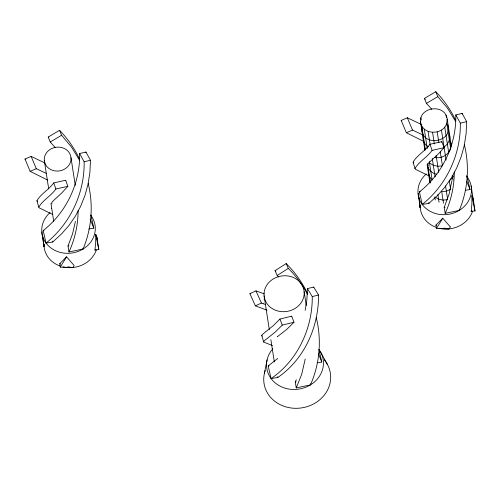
<?xml version="1.0" encoding="UTF-8"?>
<svg xmlns="http://www.w3.org/2000/svg" width="500" height="500" viewBox="0 0 500 500"><rect width="100%" height="100%" fill="white"/><g stroke="black" fill="none" stroke-linecap="round" stroke-linejoin="round"><path stroke-width="0.75" d="M78.112 210.538C78.1 224.794 74.95 239.031 68.969 251.962L83.062 249.019C91.756 228.456 93.519 205.094 88.188 183.425M454.306 171.919C454.3 186.169 451.144 200.406 445.163 213.344L459.256 210.4C467.95 189.838 469.712 166.469 464.381 144.8M424.894 150.3L420.487 121.838C419.363 106.444 445.387 103.588 447.188 119.094L451.356 146.019M422.019 128.219C420.525 147.231 453.744 142.875 447.719 124.894M423.325 136.681C422.625 140.588 424.825 144.85 428.175 146.862M424.637 145.144L424.412 147.225L425.194 149.881M428.569 170.531L428.344 172.606L429.513 176.6L432.15 179.944L429.294 161.481M429.875 178.994L429.656 181.069L430.238 183.069M434.25 157.338C440.869 159.106 448.431 155.15 450.675 148.637L446.744 123.25L447.188 119.094M450.675 148.637L451.119 144.481L450.337 141.819M95.738 234.288L98.806 249.544L94.969 250.081L95.7 242.419L95.738 234.288L96.981 237.675M471.931 195.669L475 210.925L471.163 211.456L471.894 203.794L471.931 195.669L473.175 199.05M451.925 180.681L449.081 194.144L444.206 207.387L445.163 213.344M305.219 359.031L301.712 374.256L296.238 387.931L310.438 384.881C319.8 363.919 321.8 339.819 316.25 317.556M75.412 221.431L72.6 233.762L68.012 246.006L68.969 251.962M264.387 373.444L267.087 359.825M305.163 310.363L306.881 299.731L307.431 288.612L313.694 287.056L318.525 295.019C318.812 326.15 304.975 358.038 279.319 376.375M296.331 379.712L295.281 381.969L296.238 387.931M418.237 193.419L420.231 207.831A31.006 30.906 -24.5 0 1 420.087 205.194M420.487 121.838C422.081 135.238 443.1 135.638 446.744 123.25M453.606 175.931L452.606 177.844L449.294 180.869L450.6 189.331L446.369 191.194L441.731 191.669L443.519 203.206M73.8 265.144L66.562 256.825L60.263 267.131L72.869 267.531L74.175 265.606M450.188 226.737L442.756 218.2L436.456 228.512L449.062 228.906L450.369 226.988M42.263 231.675L41.863 232.894L43.956 246.194M66.562 256.825L59.75 263.681L60.263 267.131M442.756 218.2L435.944 225.062L436.456 228.512M51.925 203.919L51.65 202.906L52.531 201.494L61.725 193.006L67.862 186.331L65.669 180.256L53.706 182.913C49.044 189.644 40.756 193.869 36.931 200.725L38.763 207.162L39.375 207.969L52.888 214.544M67.862 186.331L55.894 188.988C51.137 195.856 42.7 200.188 38.763 207.162M65.669 180.256L65.306 180.681M428.212 165.406L427.844 164.288L428.731 162.869L437.919 154.381L444.056 147.706L441.863 141.631L429.9 144.294C425.244 151.025 416.938 155.244 413.125 162.1L414.956 168.538L415.569 169.35L429.419 176.1M444.056 147.706L432.094 150.369C427.331 157.238 418.894 161.562 414.956 168.538M441.863 141.631L441.381 142.206M277.863 336.312L286.731 329.406L294.012 322.244L291.694 316.175L279.925 319.037L273.225 325.7L265.837 331.631M294.012 322.244L282.244 325.106L275.338 331.969L267.787 338.025M291.694 316.175L291.181 316.737M43.225 230.55C66.444 212.256 80.275 183.1 79.619 153.537L85.938 152.025L90.463 160.263L89.894 172.537L88.012 184.338L84.981 195.381L80.594 206.406L75.45 216.044L68.95 225.475L61.737 233.694L52.744 241.988L46.025 243.069L43.225 230.55L44.062 230.419M419.419 191.925C442.638 173.637 456.469 144.475 455.812 114.919L462.131 113.406L466.656 121.638L466.087 133.919L464.206 145.712L461.175 156.762L456.788 167.787L451.644 177.419L445.144 186.85L437.931 195.075L428.938 203.369L422.219 204.45L419.419 191.925L420.256 191.794M46.025 243.069C70.381 223.694 84.719 192.85 84.138 161.775L79.619 153.537M422.219 204.45C446.575 185.075 460.913 154.231 460.331 123.156L455.812 114.919M444.05 147.019C448.094 144.231 451.031 138.9 449.225 134.025M277.712 358.462L268.181 365.95L271.087 378.562L277.812 377.481L278.956 376.637M277.356 336.731L277.681 336.463M271.087 378.562C297.6 360.519 312.606 328.338 312.262 296.581L307.431 288.612M265.519 331.863L261.706 335.2L263.7 342.069L272.469 345.562M267.469 338.263L264.262 340.737L263.656 341.987M278.775 277.087L277.181 275.494L275.056 270.663L286.175 263.581C295.056 272.256 302.35 282.544 307.656 293.769M277.181 275.494L288.294 268.406C296.106 276.038 302.644 284.95 307.65 294.65M55.406 147.706L50.244 141.988L48.231 137.037L59.562 130.312C67.719 138.656 74.463 148.375 79.469 158.912M50.244 141.988L61.581 135.262L71.444 147.006L79.444 160.05M431.763 109.281L426.438 103.362L424.425 98.419L435.756 91.694C443.913 100.037 450.656 109.756 455.662 120.294M426.438 103.362L437.775 96.638L447.638 108.381L455.637 121.431M256.944 306.438L255.369 305.85L249.887 293.669L255.956 290.869L257.55 291.462M255.369 305.85L261.444 303.05L263.175 303.694M47.488 180L30.15 171.344L25 159.044L31.144 156.4L44.931 162.987M30.15 171.344L36.294 168.7L46.644 173.544M423.681 141.381L406.344 132.725L401.194 120.419L407.344 117.781L421.125 124.362M406.344 132.725L412.494 130.081L422.837 134.919M312.262 296.581L318.525 295.019M84.138 161.775L90.463 160.263M460.331 123.156L466.656 121.638M295.281 381.969L296.169 381.781M68.012 246.006L68.894 245.825M444.206 207.387L445.087 207.206M90.6 215.706L91.019 215.637L93.812 228.156L88.794 228.956M466.794 177.081L467.212 177.013L470.006 189.537L465.406 190.269M268.181 365.95L269.019 365.819M317.194 362.762L321.794 362.025L318.894 349.412M436.875 174.262C432.113 173.556 427.956 169.613 427.231 164.812M258 291.619L264.181 293.794M257.387 306.588L266.975 310.181M263.244 303.719L265.775 304.575M250.206 293.8L249.938 293.688M264.012 299.088L264.637 299.381M25.781 159.481L25 159.044M51.294 208.219L51.669 208.419M401.731 120.731L401.194 120.419M429.531 163.019L433.319 165.312L437.806 166.281L442.444 165.806L440.3 151.956M435.406 197.25L438.562 199.163L443.044 200.131L447.681 199.656L445.538 185.806M412.494 130.081L407.344 117.781M31.144 156.4L36.294 168.7M262.213 336.062L261.737 335.562M37.694 201.656L36.931 200.725M413.744 162.919L413.125 162.1M275.056 270.663L275.794 271.388M424.425 98.419L425.3 99.325M48.231 137.037L48.756 137.581M320.538 351.962L327.269 364.2M90.156 219.069L93.812 228.156M318.35 353.5L321.794 362.025M255.956 290.869L261.444 303.05M466.75 181.325L470.006 189.537M286.175 263.581L288.294 268.406M435.756 91.694L437.775 96.638M59.562 130.312L61.581 135.262M466.644 175.594L467.212 177.013M90.738 214.925L91.019 215.637M279.925 319.037L282.244 325.106M429.9 144.294L432.094 150.369M53.706 182.913L55.894 188.988M277.625 376.694L277.812 377.481M428.756 202.587L428.938 203.369M52.562 241.206L52.744 241.988M420.144 207.537L418.9 197.231M459.137 209.65L459.256 210.4M310.256 383.762L310.438 384.881M82.938 248.269L83.062 249.019M475 210.925L473.2 199.225M97.006 237.844L98.806 249.544M471.119 185.863L473.344 200.219M446.019 115.106L446.375 117.413M444.75 127.069L448.675 152.456M452.25 175.538L452.962 180.15M441.431 130.094L446.075 160.1M437.2 131.956L438.869 142.725M432.562 132.431L434.35 143.975M436.138 155.512L438.756 172.438M428.081 131.469L430.106 144.544M432.25 158.394L435.106 176.856M437.844 194.55L439.038 202.237M424.294 129.175L427.269 148.406M434.769 196.869L435.25 199.944M420.925 117.681L421.287 119.987M421.656 125.825L425.344 149.675M427.488 163.525L430.35 181.988M427.156 164.919L429.894 182.613M420.125 207.425L419.6 203.738M304.137 291.669A20.137 17.931 -8.8 0 1 275.475 310.225A20.137 17.931 -8.8 0 1 272.719 279.281A20.137 17.931 -8.8 0 1 304.137 291.669L306.281 305.512M264.081 295.781L269.325 329.625M270.869 339.625L274.325 361.938M70.994 157.719A13.425 11.95 -8.8 0 1 51.887 170.087A13.425 11.95 -8.8 0 1 50.05 149.456A13.425 11.95 -8.8 0 1 70.994 157.719L75.281 185.413M44.294 160.456L48.7 188.919M50.963 203.538L53.7 221.231M42.781 236.725L44.037 246.45A31.006 30.906 -24.5 0 1 43.894 243.819M43.919 245.969L43.406 242.356M42.744 236.287L42.6 234.544M418.762 195.481L418.7 194.613M462.131 113.406L462.137 114M85.938 152.025L85.944 152.619M313.694 287.056L313.7 287.669M324.206 359.775A33.569 29.881 -8.8 0 1 302.8 407.7A33.569 29.881 -8.8 0 1 265.2 370.569M319.156 349.775A28.531 25.4 -8.8 0 1 312.619 383.425A28.531 25.4 -8.8 0 1 274.738 382.519A28.531 25.4 -8.8 0 1 272.863 348.675M97.431 240.969A31.006 20.056 -7.1 0 1 97.406 243.256M95.312 249.525A31.006 20.056 -7.1 0 1 94.975 250.081M96.613 236.675A26.85 23.906 -8.8 0 1 97.531 243.119M96.35 249.925A26.85 23.906 -8.8 0 1 62.888 266.863M60.362 266.125A26.85 23.906 -8.8 0 1 43.956 244.3M72.862 267.519A31.006 25.794 35 0 1 67.862 266.719M60.531 264.081A31.006 25.794 35 0 1 59.75 263.688M91.263 215.975A26.85 23.906 -8.8 0 1 84.188 248.294A26.85 23.906 -8.8 0 1 47.912 245.312A26.85 23.906 -8.8 0 1 50.044 212.587M473.625 202.344A31.006 20.056 -7.1 0 1 473.663 203.487M471.819 210.35A31.006 20.056 -7.1 0 1 471.169 211.462M472.806 198.056A26.85 23.906 -8.8 0 1 473.719 203.781M472.55 211.306A26.85 23.906 -8.8 0 1 439.081 228.244M436.556 227.506A26.85 23.906 -8.8 0 1 420.15 205.675M449.062 228.894A31.006 25.794 35 0 1 444.056 228.1M436.725 225.463A31.006 25.794 35 0 1 435.944 225.069M466.712 176.363A26.85 23.906 -8.8 0 1 461.112 209.163A26.85 23.906 -8.8 0 1 424.4 206.994A26.85 23.906 -8.8 0 1 426.238 173.969"/></g></svg>
